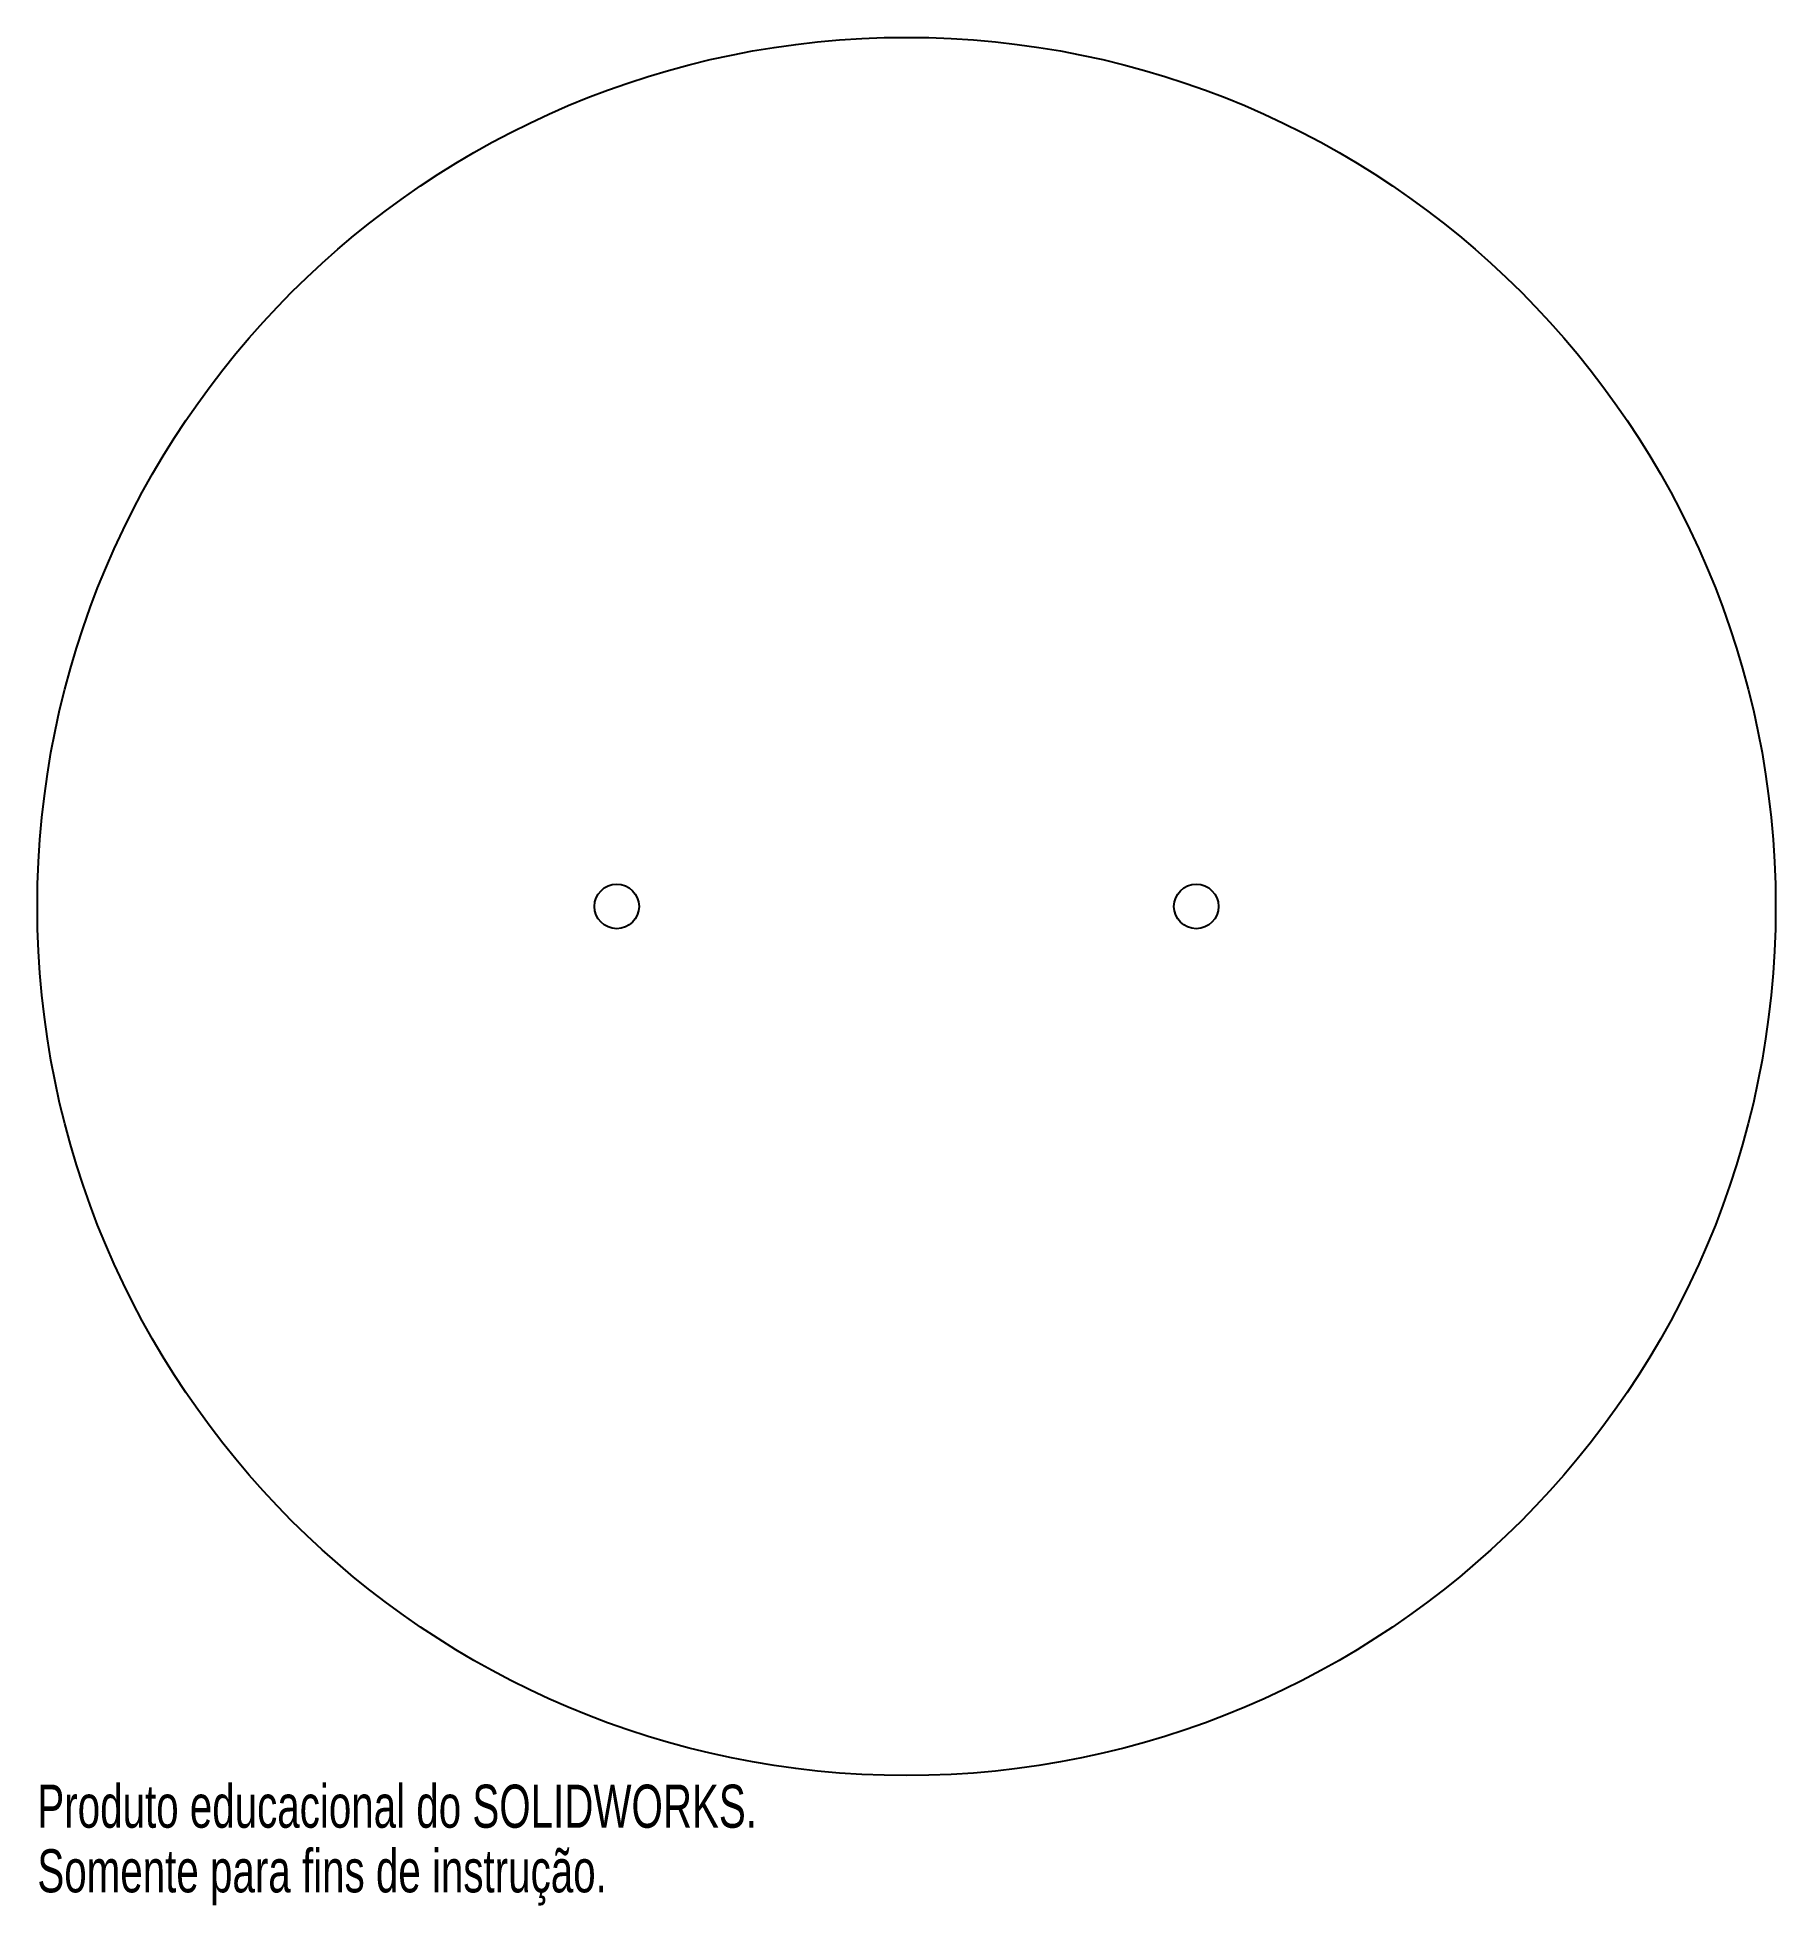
# Model space of a CAD drawing. Header units: millimetres. Extents: x -98 to 98, y -112 to 97.
import ezdxf

# ---------------------------------------------------------------- set-up
doc = ezdxf.new("R2010")
doc.units = ezdxf.units.MM
doc.styles.add('SLDTEXTSTYLE0', font='TXT', dxfattribs={"width": 0.7})

msp = doc.modelspace()

# ---------------------------------------------------------------- linework, layer by layer
at = {"color": 7, "linetype": 'Continuous', "lineweight": 25}
for centre, radius in [((0, 0), 97.5), ((-32.5, 0), 2.5), ((32.5, 0), 2.5)]:
    msp.add_circle(centre, radius, dxfattribs=at)

# ---------------------------------------------------------------- texts
at = {"color": 7, "linetype": 'Continuous', "char_height": 4.8336, "attachment_point": 1, "style": 'SLDTEXTSTYLE0'}
for s, insert in [('Produto educacional do SOLIDWORKS.', (-97.5, -98.52)), ('Somente para fins de instrução.', (-97.5, -105.77))]:
    msp.add_mtext(s, dxfattribs=dict(at, insert=insert))

doc.saveas('drawing.dxf')
